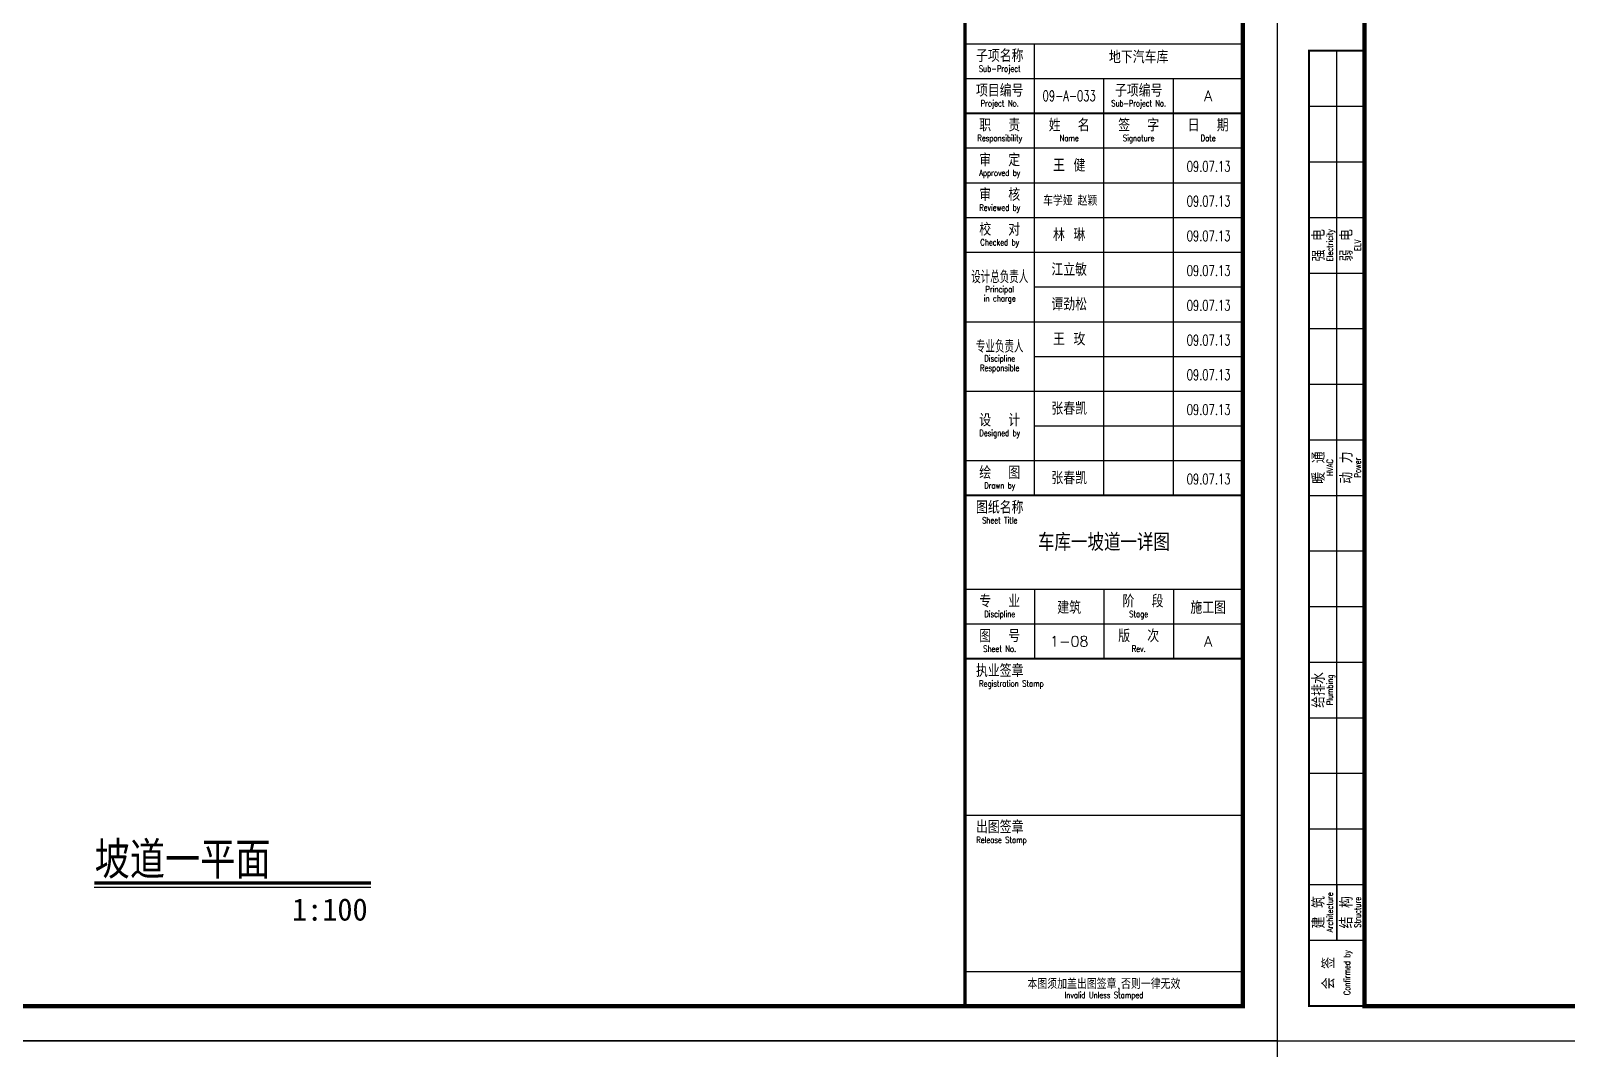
# Model space of a CAD drawing. Extents: x -1348811 to 123514, y -640545 to 749356.
# Drawn here: x -770151 to -725923, y 271985 to 301303 of the extents above; entities that cross this region are included whole.
import ezdxf
from ezdxf.enums import TextEntityAlignment as Align

# ---------------------------------------------------------------- set-up
doc = ezdxf.new("R2010")
doc.units = 0
doc.header["$LTSCALE"] = 10
doc.header["$MEASUREMENT"] = 0
doc.layers.get('0').update_dxf_attribs({"linetype": 'CONTINUOUS'})
for name, color, linetype in [('STAIR', 9, 'CONTINUOUS'), ('TK', 7, 'CONTINUOUS'), ('图框', 7, 'CONTINUOUS')]:
    doc.layers.add(name, color=color, linetype=linetype)
doc.styles.add('STYLE5', font='simhei.ttf', dxfattribs={"width": 0.7})
doc.styles.add('TKZ1', font='tjromant.shx', dxfattribs={"width": 0.7, "bigfont": 'tjhts.shx'})
doc.styles.add('TKZ1_tjhts.shx', font='tjromant.shx', dxfattribs={"bigfont": 'tjhts.shx'})
doc.styles.add('TKZ2_tjkts.shx', font='tjromant.shx', dxfattribs={"bigfont": 'tjkts.shx'})
doc.styles.add('黑体', font='simhei.ttf')

# ---------------------------------------------------------------- blocks, each defined once
blk = doc.blocks.new('TJAD_TK_A1')
for p, q in [((517.38, 385.45), (517.38, 641.45)), ((1251.38, 643.45), (1331.38, 643.45)), ((1271.38, 513.45), (1271.38, 643.45)), ((1251.38, 633.45), (1331.38, 633.45)), ((1291.38, 513.45), (1291.38, 633.45)), ((1311.38, 513.45), (1311.38, 633.45)), ((509.38, 625.45), (525.38, 625.45)), ((1251.38, 613.45), (1331.38, 613.45)), ((509.38, 609.45), (525.38, 609.45)), ((1251.38, 603.45), (1331.38, 603.45)), ((509.38, 593.45), (525.38, 593.45)), ((1251.38, 593.45), (1331.38, 593.45)), ((1251.38, 583.45), (1331.38, 583.45)), ((509.38, 577.45), (525.38, 577.45)), ((1271.38, 573.45), (1331.38, 573.45)), ((1251.38, 563.45), (1331.38, 563.45)), ((509.38, 561.45), (525.38, 561.45)), ((1271.38, 553.45), (1331.38, 553.45)), ((509.38, 545.45), (525.38, 545.45)), ((1251.38, 543.45), (1331.38, 543.45)), ((1271.38, 533.45), (1331.38, 533.45)), ((509.38, 529.45), (525.38, 529.45)), ((1251.38, 523.45), (1331.38, 523.45)), ((509.38, 513.45), (525.38, 513.45)), ((509.38, 497.45), (525.38, 497.45)), ((1251.38, 486.45), (1331.38, 486.45)), ((1271.38, 486.45), (1271.38, 466.45)), ((1291.38, 486.45), (1291.38, 466.45)), ((1311.38, 486.45), (1311.38, 466.45)), ((509.38, 481.45), (525.38, 481.45)), ((1251.38, 476.45), (1331.38, 476.45)), ((509.38, 465.45), (525.38, 465.45)), ((509.38, 449.45), (525.38, 449.45)), ((509.38, 433.45), (525.38, 433.45)), ((1251.38, 421.45), (1331.38, 421.45)), ((509.38, 417.45), (525.38, 417.45)), ((509.38, 401.45), (525.38, 401.45)), ((517.38, 401.45), (517.38, 385.45)), ((509.38, 385.45), (525.38, 385.45)), ((1251.38, 376.45), (1331.38, 376.45))]:
    blk.add_line(p, q)
for points, const_width in [([(1251.38, 940.45), (1251.38, 366.45)], 1), ([(1251.38, 623.45), (1331.38, 623.45)], 0.6), ([(1251.38, 513.45), (1331.38, 513.45)], 0.6), ([(1251.38, 466.45), (1331.38, 466.45)], 0.6)]:
    blk.add_lwpolyline(points, dxfattribs=dict(const_width=const_width))
at = {"layer": '图框'}
for p, q in [((1341.38, 950.45), (500.38, 950.45)), ((500.38, 356.45), (500.38, 950.45)), ((1341.38, 356.45), (1341.38, 950.45)), ((500.38, 356.45), (1341.38, 356.45))]:
    blk.add_line(p, q, dxfattribs=at)
at = {"layer": '图框', "const_width": 1.2}
blk.add_lwpolyline([(1331.38, 940.45), (525.38, 940.45), (525.38, 366.45), (1331.38, 366.45)], close=True, dxfattribs=at)
at = {"layer": '图框', "const_width": 0.6}
blk.add_lwpolyline([(525.38, 366.45), (509.38, 366.45), (509.38, 641.45), (525.38, 641.45)], dxfattribs=at)
at = {"style": 'TKZ2_tjkts.shx'}
for s, height, p in [('子项名称', 3.6, (1261.38, 640)), ('项目编号', 3.6, (1261.38, 630)), ('职  责', 3.6, (1261.38, 620)), ('姓  名', 3.6, (1281.38, 620)), ('签  字', 3.6, (1301.38, 620)), ('日  期', 3.6, (1321.38, 620)), ('审  定', 3.6, (1261.38, 610)), ('审  核', 3.6, (1261.38, 600)), ('校  对', 3.6, (1261.38, 590)), ('设  计', 3.6, (1261.38, 535.1)), ('绘  图', 3.6, (1261.38, 520)), ('图纸名称', 3.6, (1261.38, 510)), ('专  业', 3.6, (1261.38, 483)), (' 阶  段', 3.6, (1301.38, 483)), ('图  号', 3.6, (1261.38, 473)), ('版  次', 3.6, (1301.38, 473)), ('执业签章', 3.6, (1261.38, 463)), ('出图签章', 3.6, (1261.38, 418)), ('本图须加盖出图签章,否则一律无效', 3, (1291.38, 372.88))]:
    blk.add_text(s, height=height, dxfattribs=at).set_placement(p, align=Align.MIDDLE_CENTER)
at = {"style": 'TKZ2_tjkts.shx', "width": 0.8}
for s, height, p in [('Sub-Project', 1.8, (1261.38, 636.3)), ('Project No.', 1.8, (1261.38, 626.3)), ('Responsibility', 1.8, (1261.38, 616.3)), ('Name', 1.8, (1281.38, 616.3)), ('Signature', 1.8, (1301.38, 616.3)), ('Date', 1.8, (1321.38, 616.3)), ('Approved by', 1.8, (1261.38, 606.3)), ('Reviewed by', 1.8, (1261.38, 596.3)), ('Checked by', 1.8, (1261.38, 586.3)), ('设计总负责人', 3.6, (1261.38, 576.33)), ('in charge', 1.8, (1261.38, 570.15)), ('Principal', 1.8, (1261.38, 572.8)), ('专业负责人', 3.6, (1261.38, 556.33)), ('Discipline', 1.8, (1261.38, 552.87)), ('Responsible', 1.8, (1261.38, 550.15)), ('Designed by', 1.8, (1261.38, 531.4)), ('Drawn by', 1.8, (1261.38, 516.3)), ('Sheet Title', 1.8, (1261.38, 506.3)), ('Discipline', 1.8, (1261.38, 479.3)), ('Stage', 1.8, (1301.38, 479.3)), ('Sheet No.', 1.8, (1261.38, 469.3)), ('Rev.', 1.8, (1301.38, 469.3)), ('Registration Stamp', 1.8, (1264.74, 459.3)), ('Release Stamp', 1.8, (1261.89, 414.3)), ('Invalid Unless Stamped', 1.8, (1291.38, 369.62))]:
    blk.add_text(s, height=height, dxfattribs=at).set_placement(p, align=Align.MIDDLE_CENTER)
at = {"style": 'TKZ2_tjkts.shx'}
for s, p in [('强 电', (512.17, 585.45)), ('弱 电', (520.17, 585.45)), ('暖 通', (512.17, 521.45)), ('动 力', (520.17, 521.45)), ('给排水', (512.17, 457.45)), ('建 筑', (512.17, 393.45)), ('结 构', (520.17, 393.45)), ('会 签', (515, 375.95))]:
    blk.add_text(s, height=3.6, rotation=90, dxfattribs=at).set_placement(p, align=Align.MIDDLE_CENTER)
at = {"style": 'TKZ2_tjkts.shx', "width": 0.8}
for s, p in [('Electricity', (515.4, 585.45)), ('ELV', (523.4, 585.45)), ('HVAC', (515.4, 521.45)), ('Power', (523.4, 521.45)), ('Plumbing', (515.4, 457.45)), ('Architecture', (515.4, 393.45)), ('Structure', (523.4, 393.45)), ('Confirmed by', (520.33, 376.06))]:
    blk.add_text(s, height=1.8, rotation=90, dxfattribs=at).set_placement(p, align=Align.MIDDLE_CENTER)
at = {"layer": '图框', "style": 'TKZ2_tjkts.shx'}
blk.add_text('子项编号', height=3.6, dxfattribs=at).set_placement((1301.38, 630), align=Align.MIDDLE_CENTER)
at = {"layer": '图框', "style": 'TKZ2_tjkts.shx', "width": 0.7}
blk.add_text('Sub-Project No.', height=1.8, dxfattribs=at).set_placement((1301.38, 626.3), align=Align.MIDDLE_CENTER)
blk = doc.blocks.new('TJAD_图框_A1')
at = {"layer": '图框'}
blk.add_blockref('TJAD_TK_A1', (0, 0), dxfattribs=at)
at = {"layer": '图框', "color": 6, "style": 'TKZ1_tjhts.shx'}
for s, height, p in [('地下汽车库', 3.6, (1301.38, 639.61)), ('A', 3, (1321.38, 628.45)), ('王 健', 3.6, (1281.38, 608.45)), ('林 琳', 3.6, (1281.38, 588.45)), ('江立敏', 3.6, (1281.38, 578.45)), ('谭劲松', 3.6, (1281.38, 568.45)), ('王 玫', 3.6, (1281.38, 558.45)), ('张春凯', 3.6, (1281.38, 538.45)), ('张春凯', 3.6, (1281.38, 518.45)), ('A', 3, (1321.38, 471.45))]:
    blk.add_text(s, height=height, dxfattribs=at).set_placement(p, align=Align.MIDDLE_CENTER)
at = {"layer": '图框', "color": 6}
for s, height, style, width, p in [('09-A-033', 3, 'TKZ1_tjhts.shx', 0.7, (1281.38, 628.45)), ('09.07.13', 3, 'TKZ1_tjhts.shx', 0.7, (1321.5, 608.14)), ('  车学娅 赵颖', 2.6, '黑体', 0.8, (1280.26, 598.45)), ('09.07.13', 3, 'TKZ1_tjhts.shx', 0.7, (1321.5, 598.14)), ('09.07.13', 3, 'TKZ1_tjhts.shx', 0.7, (1321.5, 588.14)), ('09.07.13', 3, 'TKZ1_tjhts.shx', 0.7, (1321.5, 578.14)), ('09.07.13', 3, 'TKZ1_tjhts.shx', 0.7, (1321.5, 568.14)), ('09.07.13', 3, 'TKZ1_tjhts.shx', 0.7, (1321.5, 558.14)), ('09.07.13', 3, 'TKZ1_tjhts.shx', 0.7, (1321.5, 548.14)), ('09.07.13', 3, 'TKZ1_tjhts.shx', 0.7, (1321.5, 538.14)), ('09.07.13', 3, 'TKZ1_tjhts.shx', 0.7, (1321.5, 518.14))]:
    blk.add_text(s, height=height, dxfattribs=dict(at, style=style, width=width)).set_placement(p, align=Align.MIDDLE_CENTER)
at = {"layer": '图框', "color": 6, "style": 'TKZ1_tjhts.shx'}
for s, p in [('建筑', (1281.38, 479.35)), ('施工图', (1321.38, 479.35))]:
    blk.add_text(s, height=3.6, dxfattribs=at).set_placement(p, align=Align.CENTER)

msp = doc.modelspace()

# ---------------------------------------------------------------- linework, layer by layer
at = {"layer": 'TK'}
msp.add_line((-768320.6, 276653.7), (-760361, 276653.7), dxfattribs=at)
at = {"layer": 'TK', "const_width": 100}
msp.add_lwpolyline([(-768320.6, 276773.7), (-760361, 276773.7)], dxfattribs=at)

# ---------------------------------------------------------------- block references
at = {"layer": 'STAIR', "xscale": 100, "yscale": 100, "zscale": 100}
for p in [(-868397.3, 236582.9), (-784297.3, 236582.9), (-868397.3, 177182.9)]:
    msp.add_blockref('TJAD_图框_A1', p, dxfattribs=at)

# ---------------------------------------------------------------- texts
at = {"layer": 'TK'}
for s, height, style, p in [('坡道一平面', 1066.67, 'TKZ1', (-768312.2, 276893.8)), ('1:100  ', 640, 'STYLE5', (-762630.1, 275689.2))]:
    msp.add_text(s, height=height, dxfattribs=dict(at, style=style)).set_placement(p)
at = {"layer": '图框', "color": 60, "style": 'TKZ1_tjhts.shx'}
for s, height, p in [('车库一坡道一详图', 500, (-739259.4, 286577.8)), ('1-08', 300, (-740259.4, 283727.8))]:
    msp.add_text(s, height=height, dxfattribs=at).set_placement(p, align=Align.MIDDLE_CENTER)

doc.saveas('drawing.dxf')
